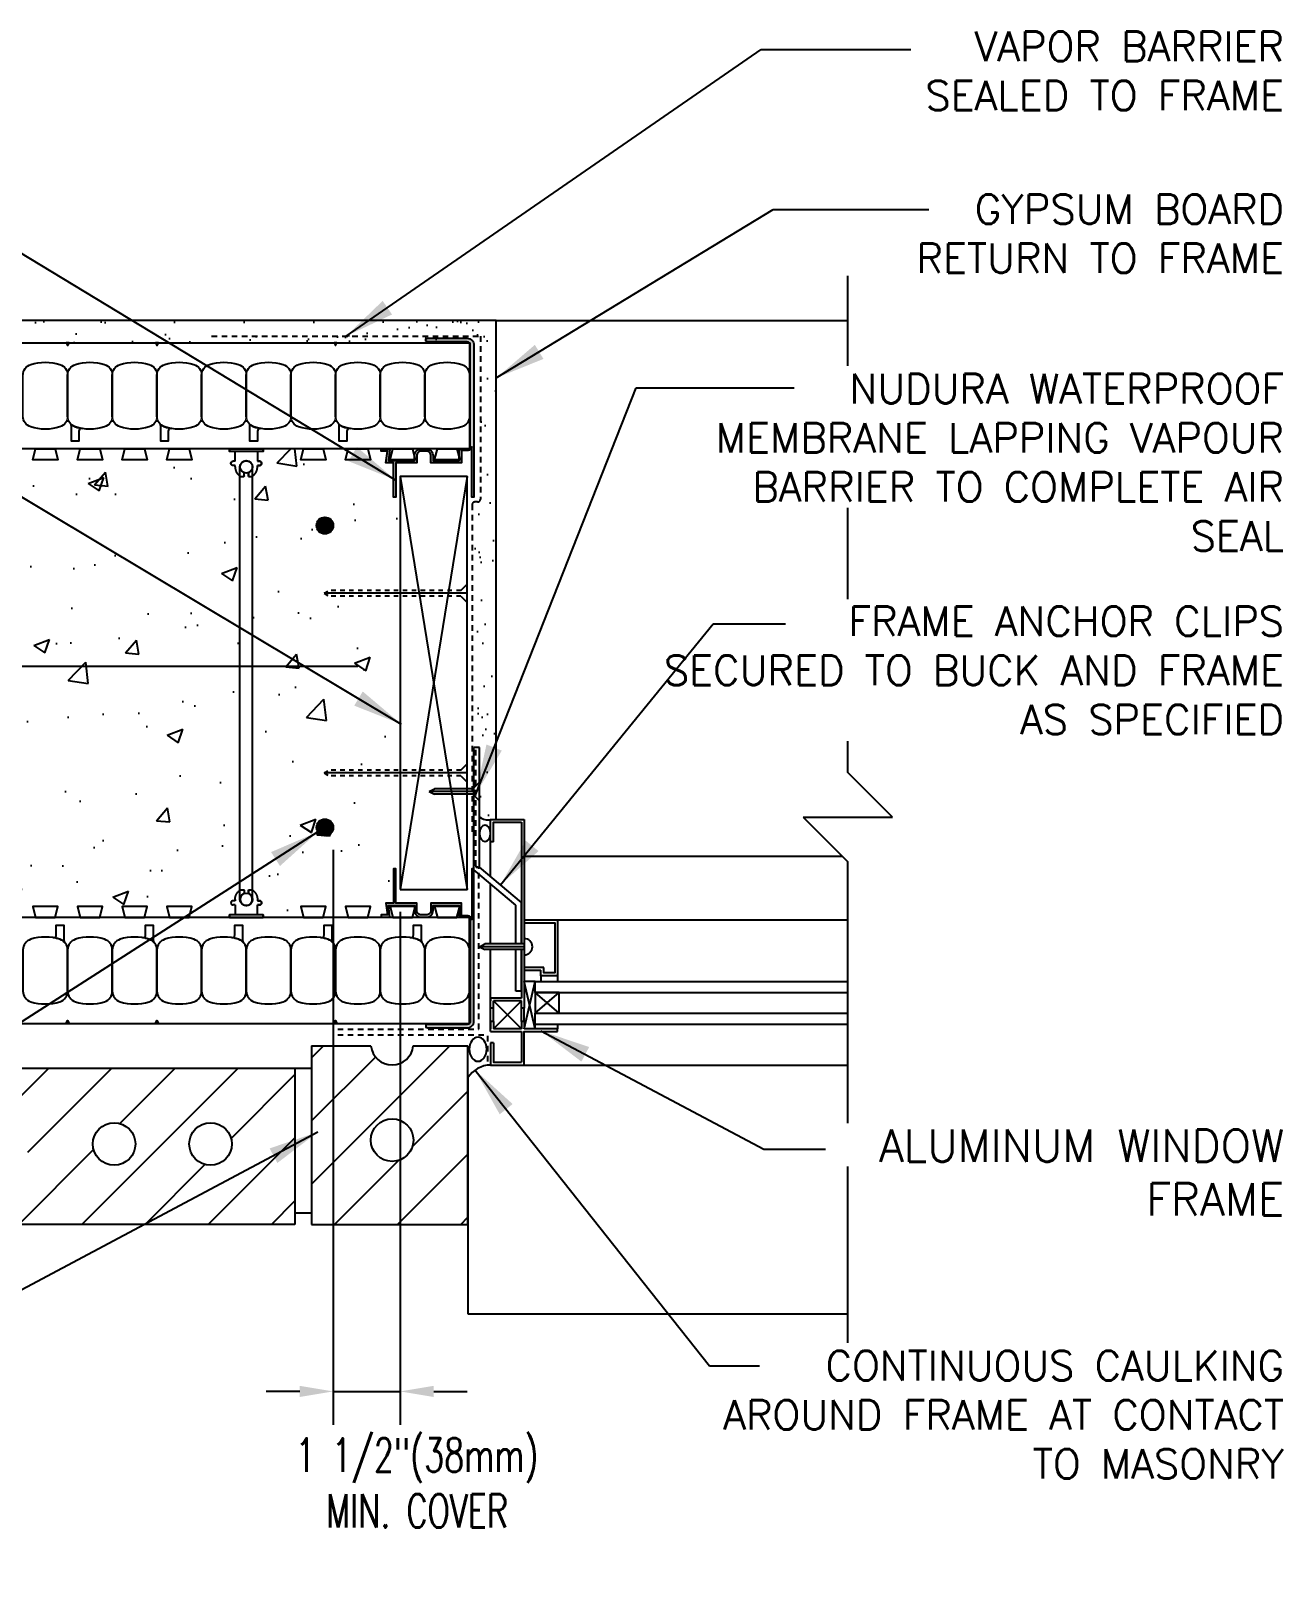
# Model space of a CAD drawing. Header units: inches. Extents: x 2953.6 to 3010.8, y 417.1 to 494.5.
# Drawn here: x 2982.8 to 3010.83, y 457.94 to 492.83 of the extents above; entities that cross this region are included whole.
import ezdxf

# ---------------------------------------------------------------- set-up
doc = ezdxf.new("R2010")
doc.units = ezdxf.units.IN
doc.header["$LTSCALE"] = 0.5
doc.header["$MEASUREMENT"] = 0
doc.linetypes.add('DASHED2', pattern=[0.375, 0.25, -0.125])
doc.linetypes.add('HIDDEN2', pattern=[0.1875, 0.125, -0.0625])
doc.layers.get('0').update_dxf_attribs({"linetype": 'CONTINUOUS'})
doc.layers.get('Defpoints').update_dxf_attribs({"linetype": 'CONTINUOUS'})
for name, color, linetype in [('HATCH', 12, 'CONTINUOUS'), ('LINE18', 9, 'CONTINUOUS'), ('line25', 2, 'CONTINUOUS'), ('LINE50', 5, 'CONTINUOUS'), ('LINE65', 3, 'CONTINUOUS'), ('LINE9', 9, 'CONTINUOUS'), ('TEXT', 4, 'CONTINUOUS')]:
    doc.layers.add(name, color=color, linetype=linetype)
doc.styles.add('DIM', font='romans.shx', dxfattribs={"width": 0.7})
doc.styles.get("Standard").update_dxf_attribs({"font": 'romans.shx'})
doc.dimstyles.new('ext_12', dxfattribs={"dimscale": 12, "dimtxt": 0.09375, "dimasz": 0.09375, "dimexe": 0.09375, "dimexo": 0.0625, "dimgap": 0.0625, "dimtad": 1, "dimdec": 1, "dimzin": 3, "dimdsep": 46, "dimlunit": 4, "dimtxsty": 'DIM', "dimcen": 0.09, "dimdle": 0.09375, "dimclrt": 4, "dimadec": 0, "dimazin": 0, "dimtfac": 1, "dimtdec": 1, "dimtmove": 2, "dimatfit": 3, "dimfxl": 0, "dimfrac": 2, "dimtolj": 1, "dimtzin": 0, "dimarcsym": 0})
doc.dimstyles.new('ext_8', dxfattribs={"dimscale": 8, "dimtxt": 0.09375, "dimasz": 0.09375, "dimexe": 0.09375, "dimexo": 0.0625, "dimgap": 0.0625, "dimtad": 1, "dimdec": 6, "dimzin": 3, "dimdsep": 46, "dimlunit": 4, "dimtxsty": 'DIM', "dimcen": 0.09, "dimdle": 0.09375, "dimclrt": 4, "dimadec": 0, "dimazin": 0, "dimtfac": 1, "dimtdec": 6, "dimtmove": 2, "dimatfit": 3, "dimfxl": 0, "dimfrac": 2, "dimtolj": 1, "dimtzin": 0, "dimarcsym": 0})

# ---------------------------------------------------------------- blocks, each defined once
blk = doc.blocks.new('Connector')
blk.add_point((0.271, 0))
at = {"layer": 'LINE9'}
for p, q in [((0, 0.375), (0, -0.375)), ((0.062, -0.375), (0.062, 0.375)), ((0.281, 0.25), (0.062, 0.25))]:
    blk.add_line(p, q, dxfattribs=at)
for points, weights in [([(0.007, 0.375), (0.004, 0.375), (0, 0.375)], [1, 0.972587069138, 0.950305488115]), ([(0.327, 0.343), (0.308, 0.343), (0.281, 0.317), (0.281, 0.297)], [1, 0.85355339, 0.85355339, 1]), ([(0.328, 0.343), (0.327, 0.343), (0.327, 0.343)], [1, 0.70710678, 1]), ([(0.375, 0.297), (0.375, 0.317), (0.348, 0.343), (0.329, 0.343)], [1, 0.85355339, 0.85355339, 1]), ([(0.406, 0.25), (0.546, 0.25), (0.619, 0.131)], [0.958404415409, 0.794674173519, 0.864651571113]), ([(0.619, 0.052), (0.612, 0.049), (0.604, 0.049)], [0.83615024178, 0.892081430621, 1]), ([(0.281, -0.297), (0.281, -0.317), (0.308, -0.343), (0.327, -0.343)], [1, 0.85355339, 0.85355339, 1]), ([(0.327, -0.343), (0.281, -0.343), (0.281, -0.297)], [1, 0.70710678, 1]), ([(0.329, -0.343), (0.348, -0.343), (0.375, -0.317), (0.375, -0.297)], [1, 0.85355339, 0.85355339, 1]), ([(0.375, -0.297), (0.375, -0.343), (0.329, -0.343)], [1, 0.70710678, 1]), ([(0.619, -0.131), (0.546, -0.25), (0.406, -0.25)], [0.864651574428, 0.794674169686, 0.958404415195]), ([(0.604, -0.049), (0.612, -0.049), (0.619, -0.052)], [1, 0.89208144177, 0.836150253337]), ([(0, -0.375), (0.004, -0.375), (0.007, -0.375)], [0.950305488115, 0.972587069138, 1])]:
    blk.add_rational_spline(points, weights, degree=2, dxfattribs=at)
for points, degree in [([(0, 0.375), (0.002, 0.375), (0.005, 0.375), (0.007, 0.375)], 3), ([(0.007, 0.375), (0.021, 0.375), (0.051, 0.375), (0.062, 0.375), (0.062, 0.375)], 3), ([(0.281, 0.25), (0.281, 0.297)], 1), ([(0.327, 0.343), (0.327, 0.343), (0.328, 0.343), (0.328, 0.343)], 3), ([(0.328, 0.343), (0.329, 0.343), (0.329, 0.343), (0.329, 0.343)], 3), ([(0.375, 0.25), (0.375, 0.297)], 1), ([(0.406, 0.25), (0.375, 0.25)], 1), ([(0.406, 0.25), (0.406, 0.25)], 1), ([(0.406, 0.25), (0.406, 0.25)], 1), ([(0.406, 0.25), (0.406, 0.25)], 1), ([(0.406, 0.25), (0.406, 0.25)], 1), ([(0.406, 0.25), (0.406, 0.25)], 1), ([(0.406, 0.25), (0.406, 0.25)], 1), ([(0.406, 0.25), (0.406, 0.25)], 1), ([(0.406, 0.25), (0.406, 0.25)], 1), ([(0.406, 0.25), (0.406, 0.25)], 1), ([(0.406, 0.25), (0.406, 0.25)], 1), ([(0.406, 0.25), (0.406, 0.25)], 1), ([(0.406, 0.25), (0.406, 0.25)], 1), ([(0.406, 0.25), (0.406, 0.25)], 1), ([(0.406, 0.25), (0.406, 0.25)], 1), ([(0.406, 0.25), (0.406, 0.25)], 1), ([(0.406, 0.25), (0.406, 0.25)], 1), ([(0.406, 0.25), (0.406, 0.25)], 1), ([(0.406, 0.25), (0.406, 0.25)], 1), ([(0.406, 0.25), (0.406, 0.25)], 1), ([(0.406, 0.25), (0.406, 0.25)], 1), ([(0.406, 0.25), (0.406, 0.25)], 1), ([(0.406, 0.25), (0.406, 0.25)], 1), ([(0.406, 0.25), (0.406, 0.25)], 1), ([(0.406, 0.25), (0.406, 0.25)], 1), ([(0.604, 0.049), (0.532, 0.049)], 1), ([(0.532, 0.049), (0.532, 0.049)], 1), ([(0.532, 0.049), (0.532, 0.049)], 1), ([(0.532, 0.049), (0.532, 0.049)], 1), ([(0.532, 0.049), (0.532, 0.049)], 1), ([(0.532, 0.049), (0.532, 0.049)], 1), ([(0.532, 0.049), (0.532, 0.049)], 1), ([(0.532, 0.049), (0.532, 0.049)], 1), ([(0.532, 0.049), (0.532, 0.049)], 1), ([(0.532, 0.049), (0.532, 0.049)], 1), ([(0.532, 0.049), (0.532, 0.049)], 1), ([(0.604, 0.049), (0.609, 0.049), (0.614, 0.05), (0.619, 0.052)], 3), ([(0.604, 0.049), (0.604, 0.049)], 1), ([(0.604, 0.049), (0.604, 0.049)], 1), ([(0.604, 0.049), (0.604, 0.049)], 1), ([(0.604, 0.049), (0.604, 0.049)], 1), ([(0.619, 0.131), (0.619, 0.052)], 1), ([(0.619, 0.131), (0.619, 0.131)], 1), ([(0.619, 0.131), (0.619, 0.131)], 1), ([(0.619, 0.131), (0.619, 0.131)], 1), ([(0.619, 0.131), (0.619, 0.131)], 1), ([(0.062, -0.25), (0.281, -0.25)], 1), ([(0.281, -0.297), (0.281, -0.25)], 1), ([(0.281, -0.25), (0.281, -0.297)], 1), ([(0.328, -0.343), (0.328, -0.343), (0.327, -0.343), (0.327, -0.343)], 3), ([(0.329, -0.343), (0.329, -0.343), (0.329, -0.343), (0.328, -0.343)], 3), ([(0.375, -0.25), (0.375, -0.297)], 1), ([(0.375, -0.297), (0.375, -0.25)], 1), ([(0.406, -0.25), (0.375, -0.25)], 1), ([(0.406, -0.25), (0.406, -0.25)], 1), ([(0.406, -0.25), (0.406, -0.25)], 1), ([(0.406, -0.25), (0.406, -0.25)], 1), ([(0.406, -0.25), (0.406, -0.25)], 1), ([(0.406, -0.25), (0.406, -0.25)], 1), ([(0.406, -0.25), (0.406, -0.25)], 1), ([(0.406, -0.25), (0.406, -0.25)], 1), ([(0.406, -0.25), (0.406, -0.25)], 1), ([(0.406, -0.25), (0.406, -0.25)], 1), ([(0.406, -0.25), (0.406, -0.25)], 1), ([(0.406, -0.25), (0.406, -0.25)], 1), ([(0.532, -0.049), (0.604, -0.049)], 1), ([(0.604, -0.049), (0.58, -0.049), (0.556, -0.049), (0.532, -0.049)], 3), ([(0.532, -0.049), (0.532, -0.049)], 1), ([(0.532, -0.049), (0.532, -0.049)], 1), ([(0.532, -0.049), (0.532, -0.049)], 1), ([(0.532, -0.049), (0.532, -0.049)], 1), ([(0.619, -0.052), (0.614, -0.05), (0.609, -0.049), (0.604, -0.049)], 3), ([(0.604, -0.049), (0.604, -0.049)], 1), ([(0.604, -0.049), (0.604, -0.049)], 1), ([(0.604, -0.049), (0.604, -0.049)], 1), ([(0.604, -0.049), (0.604, -0.049)], 1), ([(0.604, -0.049), (0.604, -0.049)], 1), ([(0.604, -0.049), (0.604, -0.049)], 1), ([(0.604, -0.049), (0.604, -0.049)], 1), ([(0.604, -0.049), (0.604, -0.049)], 1), ([(0.619, -0.052), (0.619, -0.131)], 1), ([(0.619, -0.131), (0.619, -0.131)], 1), ([(0.619, -0.131), (0.619, -0.131)], 1), ([(0.619, -0.131), (0.619, -0.131)], 1), ([(0.619, -0.131), (0.619, -0.131)], 1), ([(0.007, -0.375), (0.005, -0.375), (0.002, -0.375), (0, -0.375)], 3), ([(0.062, -0.375), (0.062, -0.375), (0.051, -0.375), (0.021, -0.375), (0.007, -0.375)], 3)]:
    blk.add_open_spline(points, degree=degree, dxfattribs=at)
for points, weights, knots in [([(0.062, 0.375), (0.062, 0.375), (0.046, 0.375), (0.03, 0.375), (0.007, 0.375)], [0.868718858569, 0.861102746415, 1, 0.861102734288, 0.868718859898], [0, 0, 0, 0.5, 0.5, 1, 1, 1]), ([(0.532, 0.049), (0.472, 0.203), (0.333, 0.113), (0.157, 0), (0.333, -0.113), (0.472, -0.203), (0.532, -0.049)], [0.899508922286, 0.599718215298, 1, 0.54226024, 1, 0.599718224335, 0.899508908749], [0, 0, 0, 0.318112, 0.318112, 0.681888, 0.681888, 1, 1, 1]), ([(0.007, -0.375), (0.03, -0.375), (0.046, -0.375), (0.062, -0.375), (0.062, -0.375)], [0.868718859319, 0.861102739573, 1, 0.861102742958, 0.868718858948], [0, 0, 0, 0.5, 0.5, 1, 1, 1])]:
    blk.add_rational_spline(points, weights, degree=2, knots=knots, dxfattribs=at)
blk = doc.blocks.new('Easy-Buck')
at = {"layer": 'LINE9'}
blk.add_hatch(color=256, dxfattribs=at).paths.add_polyline_path([(-0.958, -2.402), (-0.958, -2.452), (-0.908, -2.467), (-0.028, -2.467, 0.414214), (0.122, -2.317), (0.122, 1.093), (0.072, 1.093), (0.072, -0.038, 0.414214), (-0.008, 0.043), (-0.158, 0.043), (-0.158, 0.323), (-0.842, 0.323), (-0.842, 0.162, -0.414214), (-0.942, 0.062), (-1.058, 0.062, -0.414214), (-1.158, 0.162), (-1.158, 0.323), (-1.628, 0.323), (-1.628, 1.093), (-1.678, 1.093), (-1.678, 0.323), (-1.85, 0.323), (-1.815, 0.062), (-1.958, 0.062), (-1.958, 0.012), (-1.758, 0.012), (-1.792, 0.273), (-1.208, 0.273), (-1.208, 0.162, 0.414214), (-1.058, 0.012), (-0.942, 0.012, 0.414214), (-0.792, 0.162), (-0.792, 0.273), (-0.208, 0.273), (-0.208, 0.053, 0.184483), (-0.192, 0.012), (-0.008, 0.012, -0.414214), (0.042, -0.038), (0.042, -2.317, -0.414214), (-0.028, -2.388), (-0.908, -2.388)])
blk.add_lwpolyline([(-0.958, -2.402), (-0.958, -2.452), (-0.908, -2.467), (-0.028, -2.467, 0.414214), (0.122, -2.317), (0.122, 1.093), (0.072, 1.093), (0.072, -0.038, 0.414214), (-0.008, 0.043), (-0.148, 0.043, -0.414214), (-0.158, 0.053), (-0.158, 0.323), (-0.842, 0.323), (-0.842, 0.162, -0.414214), (-0.942, 0.062), (-1.058, 0.062, -0.414214), (-1.158, 0.162), (-1.158, 0.323), (-1.628, 0.323), (-1.628, 1.093), (-1.678, 1.093), (-1.678, 0.323), (-1.85, 0.323), (-1.815, 0.062), (-1.958, 0.062), (-1.958, 0.012), (-1.758, 0.012), (-1.792, 0.273), (-1.208, 0.273), (-1.208, 0.162, 0.414214), (-1.058, 0.012), (-0.942, 0.012, 0.414214), (-0.792, 0.162), (-0.792, 0.273), (-0.208, 0.273), (-0.208, 0.053, 0.184483), (-0.192, 0.012), (-0.008, 0.012, -0.414214), (0.042, -0.038), (0.042, -2.317, -0.414214), (-0.028, -2.388), (-0.908, -2.388)], format="xyb", close=True, dxfattribs=at)
blk = doc.blocks.new('*D3')
at = {"layer": 'Defpoints', "color": 0}
for p in [(2989.569, 474.999), (2991.069, 473.607), (2991.069, 462.367)]:
    blk.add_point(p, dxfattribs=at)
at = {"layer": 'TEXT', "color": 0, "lineweight": -2}
for p, q in [((2989.569, 474.499), (2989.569, 461.617)), ((2991.069, 473.107), (2991.069, 461.617)), ((2988.819, 462.367), (2988.069, 462.367)), ((2989.569, 462.367), (2991.069, 462.367)), ((2991.819, 462.367), (2992.569, 462.367))]:
    blk.add_line(p, q, dxfattribs=at)
at = {"layer": 'TEXT', "color": 0}
for points in [[(2988.819, 462.492), (2988.819, 462.242), (2989.569, 462.367)], [(2991.819, 462.492), (2991.819, 462.242), (2991.069, 462.367)]]:
    blk.add_solid(points, dxfattribs=at)
at = {"layer": 'TEXT', "color": 4, "insert": (2991.446, 460.316), "char_height": 0.75, "attachment_point": 5, "style": 'DIM'}
blk.add_mtext('\\A1;1 1/2"(38mm)\\PMIN. COVER', dxfattribs=at)

msp = doc.modelspace()

# ---------------------------------------------------------------- hatches: boundary and pattern name
at = {"layer": 'HATCH'}
h = msp.add_hatch(dxfattribs=at)
h.set_pattern_fill('AR-SAND', color=256, scale=0.5, style=0)
h.set_pattern_definition([(37.5, (88.9312, 26.4205), (-0.03149668, 0.96341188), [0, -0.76, 0, -0.85, 0, -0.8125]), (7.5, (88.9312, 26.4205), (0.88488835, 1.41107303), [0, -0.41, 0, -0.685, 0, -0.2625]), (327.5, (88.3162, 26.4205), (1.55707093, 0.00282953), [0, -0.25, 0, -0.9, 0, -1.175]), (317.5, (88.3162, 26.4205), (1.5030633, 0.4388378), [0, -0.125, 0, -0.59, 0, -0.675])])
h.paths.add_polyline_path([(2976.7244918, 486.3568832), (2976.7244918, 485.8568832), (2982.4096384, 485.8568832), (2982.4096384, 486.3568832)])
h.paths.add_polyline_path([(2982.4096384, 486.3568832), (2982.4096384, 485.8568832), (2991.6207522, 485.8568832), (2993.1256955, 485.8568832), (2993.1256955, 486.3568832)])
h.paths.add_polyline_path([(2970.9982903, 486.3568832), (2970.9982903, 485.8568832), (2976.7244918, 485.8568832), (2976.7244918, 486.3568832)])
h = msp.add_hatch(dxfattribs=at)
h.set_pattern_fill('AR-SAND', color=256, scale=0.5, style=0)
h.set_pattern_definition([(37.5, (2991.5125, 482.2684), (-0.0315, 0.96341), [0, -0.76, 0, -0.85, 0, -0.8125]), (7.5, (2991.5125, 482.2684), (0.8849, 1.41107), [0, -0.41, 0, -0.685, 0, -0.2625]), (327.5, (2990.8975, 482.2684), (1.55707, 0.00283), [0, -0.25, 0, -0.9, 0, -1.175]), (317.5, (2990.8975, 482.2684), (1.50306, 0.43884), [0, -0.125, 0, -0.59, 0, -0.675])])
h.paths.add_polyline_path([(2992.8639917, 482.2684265), (2993.2187167, 482.2684265), (2993.2187167, 486.3568832), (2991.5125092, 486.3568832), (2991.5125092, 486.0010293), (2992.8639917, 486.0010293)])
h = msp.add_hatch(dxfattribs=at)
h.set_pattern_fill('AR-CONC', color=256, scale=0.5)
h.set_pattern_definition([(50, (0, 0), (3.586301, -0.3137607), [0.375, -4.125]), (355, (0, 0), (-0.6937567, 3.7609607), [0.3, -3.3]), (100.45144, (0.299, -0.026), (2.8925442, 3.4472), [0.318701, -3.5057106]), (46.1842, (0, 1), (5.3362067, -0.8275964), [0.5625, -6.1875]), (96.63564, (0.4447, 0.931), (4.67331, 4.870593), [0.478052, -5.258569]), (351.18416, (0, 1), (4.67331, 4.870593), [0.45, -4.95]), (21, (0.5, 0.75), (2.9845353, -2.0130945), [0.375, -4.125]), (326, (0.5, 0.75), (1.2165767, 3.6257502), [0.3, -3.3]), (71.45144, (0.7487, 0.5822), (4.201112, 1.6126558), [0.318701, -3.5057106]), (37.5, (0, 0), (0.0607993, 1.66446927), [0, -3.26, 0, -3.35, 0, -3.3125]), (7.5, (0, 0), (1.3153477, 1.9720586), [0, -1.91, 0, -3.185, 0, -1.2625]), (327.5, (-1.115, 0), (2.6691122, -0.11277436), [0, -1.25, 0, -3.9, 0, -5.175]), (317.5, (-1.615, 0), (2.9159308, 0.500525), [0, -1.625, 0, -2.59, 0, -3.675])])
h.paths.add_polyline_path([(2971.9957515, 483.4819158), (2979.245753, 483.4819158), (2979.4800825, 482.8692977), (2979.4800825, 473.5945389), (2979.245753, 472.9818832), (2971.9957515, 472.9818832), (2971.7613325, 473.5945998), (2971.7613325, 476.2318832), (2971.9982903, 476.2318832), (2971.7613325, 476.468841), (2971.7613325, 482.8692369)])
h.paths.add_polyline_path([(2979.9957515, 483.4819158), (2987.245753, 483.4819158), (2987.4800825, 482.8692977), (2987.4800825, 473.5945389), (2987.245753, 472.9818832), (2979.9957515, 472.9818832), (2979.7613325, 473.5945998), (2979.7613325, 476.2318832), (2979.7613325, 476.468841), (2979.7613325, 482.8692369)])
h.paths.add_polyline_path([(2991.0687167, 472.9818832), (2987.9957514, 472.9818832), (2987.7613325, 473.5945998), (2987.7613325, 482.8692369), (2987.9957514, 483.4819158), (2991.0687167, 483.4819158)])
h = msp.add_hatch(dxfattribs=at)
h.set_pattern_fill('AR-SAND', color=256, scale=0.5, style=0)
h.set_pattern_definition([(37.5, (82.2686, 21.3743), (-0.03149668, 0.96341188), [0, -0.76, 0, -0.85, 0, -0.8125]), (7.5, (82.2686, 21.3743), (0.88488835, 1.41107303), [0, -0.41, 0, -0.685, 0, -0.2625]), (327.5, (81.6536, 21.3743), (1.55707093, 0.00282953), [0, -0.25, 0, -0.9, 0, -1.175]), (317.5, (81.6536, 21.3743), (1.5030633, 0.4388378), [0, -0.125, 0, -0.59, 0, -0.675])])
edge = h.paths.add_edge_path()
edge.add_arc((2993.0315256, 475.4727099), 0.3026282, 231.64054664, 281.85895968)
edge.add_line((2993.0937167, 475.1765409), (2993.2187167, 475.1765409))
edge.add_line((2993.2187167, 475.1765409), (2993.2187167, 482.3568832))
edge.add_line((2993.2187167, 482.3568832), (2992.7187167, 482.3568832))
edge.add_line((2992.7187167, 482.3568832), (2992.7187167, 475.9670244))
edge.add_line((2992.7187167, 475.9670244), (2992.8437167, 475.9670244))
edge.add_line((2992.8437167, 475.9670244), (2992.8437167, 475.2354092))
h = msp.add_hatch(dxfattribs=at)
h.set_pattern_fill('ANSI31', color=256, scale=8, style=0)
h.set_pattern_definition([(45, (82.7175, 21.3743), (-0.70710678, 0.70710678), [])])
h.paths.add_polyline_path([(2971.9597262, 469.607291), (2971.0451939, 469.607291), (2971.0451939, 466.107291), (2971.9597262, 466.107291)])
edge = h.paths.add_edge_path()
edge.add_arc((2973.9163241, 467.9089197), 0.4765505, 0, 360)
edge = h.paths.add_edge_path()
edge.add_arc((2976.2854334, 467.9089197), 0.4765505, 0, 360)
edge = h.paths.add_edge_path()
edge.add_arc((2978.4453974, 467.9089197), 0.4765505, 0, 360)
h.paths.add_polyline_path([(2972.3347262, 469.607291), (2972.3347262, 466.107291), (2980.3347262, 466.107291), (2980.3347262, 469.607291)])
edge = h.paths.add_edge_path()
edge.add_arc((2982.2913241, 467.9089197), 0.4765505, 0, 360)
edge = h.paths.add_edge_path()
edge.add_arc((2984.6604334, 467.9089197), 0.4765505, 0, 360)
edge = h.paths.add_edge_path()
edge.add_arc((2986.8203974, 467.9089197), 0.4765505, 0, 360)
h.paths.add_polyline_path([(2988.7097262, 469.607291), (2980.7097262, 469.607291), (2980.7097262, 466.107291), (2988.7097262, 466.107291)])
edge = h.paths.add_edge_path()
edge.add_arc((2990.886355, 467.9966197), 0.4765505, 0, 360)
edge = h.paths.add_edge_path()
edge.add_arc((2990.886355, 470.1565837), 0.4765505, 185.98639163, 354.01360837)
edge.add_line((2991.3603067, 470.1068832), (2992.5847262, 470.1068832))
edge.add_line((2992.5847262, 470.1068832), (2992.5847262, 466.107291))
edge.add_line((2992.5847262, 466.107291), (2989.0847262, 466.107291))
edge.add_line((2989.0847262, 466.107291), (2989.0847262, 470.1068832))
edge.add_line((2989.0847262, 470.1068832), (2990.4124032, 470.1068832))
at = {"layer": 'LINE65'}
for points in [[(2989.5687167, 481.7606195, 1), (2989.1937167, 481.7606195, 1)], [(2989.5687167, 474.9993107, 1), (2989.1937167, 474.9993107, 1)]]:
    msp.add_hatch(color=256, dxfattribs=at).paths.add_polyline_path(points)

# ---------------------------------------------------------------- linework, layer by layer
msp.add_line((3002.0942333, 475.2318832), (3001.0942333, 476.2318832))
at = {"layer": 'HATCH'}
for p, q in [((2992.5687167, 480.2439568), (2989.3621631, 480.2439568)), ((2992.5687167, 476.2198799), (2989.3621631, 476.2198799)), ((2992.7187167, 475.8044394), (2991.7187167, 475.8044394)), ((2993.8437311, 472.3266062), (2992.8437311, 472.3266062))]:
    msp.add_line(p, q, dxfattribs=at)
at = {"layer": 'HATCH', "color": 6, "linetype": 'DASHED2'}
for p, q in [((2992.7580066, 474.1379956), (2992.7580066, 476.7426808)), ((2992.8012295, 474.1067456), (2992.7892566, 474.1067456)), ((2992.8324795, 470.4818832), (2992.8324795, 474.0754956)), ((2989.6676558, 470.4818832), (2992.8324795, 470.4818832)), ((2989.6676558, 470.3568832), (2993.0312167, 470.3568832)), ((2993.0312167, 469.7579328), (2993.0312167, 470.3568832))]:
    msp.add_line(p, q, dxfattribs=at)
msp.add_lwpolyline([(2986.8454542, 486.0014371), (2992.8639917, 486.0014371), (2992.8639917, 482.3518236, -0.4142135624), (2992.8014917, 482.2893236), (2992.7406203, 482.2893236, 0.4142135624), (2992.6781203, 482.2268236), (2992.6781203, 474.8583813)], format="xyb", dxfattribs=at)
for centre, start, end in [((2992.7892566, 474.1379956), 180, 270), ((2992.8012295, 474.0754956), 0, 90)]:
    msp.add_arc(centre, 0.03125, start, end, dxfattribs=at)
at = {"layer": 'HATCH', "extrusion": (0, 0, -1)}
msp.add_ellipse((2992.8108026, 470.0317153), major_axis=(0, -0.2700001), ratio=0.7290404598, start_param=-1.5707963268, end_param=4.7123889804, dxfattribs=at)
at = {"layer": 'LINE18'}
for p, q in [((2993.2187167, 486.3568832), (2970.9982903, 486.3568832)), ((2993.2187167, 475.1765409), (2993.2187167, 486.3568832)), ((2987.4800825, 473.3879183), (2987.4800825, 483.0759183)), ((2987.7613325, 473.3879183), (2987.7613325, 483.0759183)), ((2992.4249986, 480.3064568), (2992.5687167, 480.4501749)), ((2992.4249986, 480.1814568), (2992.5687167, 480.0377387)), ((2992.7187167, 474.0515191), (2992.7187167, 476.7866603)), ((2992.8437167, 476.7866603), (2992.7187167, 476.7866603)), ((2992.8437167, 474.1095684), (2992.8437167, 476.7866603)), ((2992.4249986, 476.2823799), (2992.5687167, 476.426098)), ((2992.4249986, 476.1573799), (2992.5687167, 476.0136617)), ((2992.7187167, 475.8856576), (2992.8437167, 476.0106576)), ((2991.7187167, 475.8044394), (2991.8382254, 475.8669394)), ((2991.7187167, 475.8044394), (2991.8382254, 475.7419394)), ((2992.7187167, 475.8669394), (2991.8382254, 475.8669394)), ((2992.7187167, 475.7419394), (2991.8382254, 475.7419394)), ((2992.7187167, 475.7232213), (2992.8437167, 475.5982213)), ((2993.1562307, 474.6765056), (2993.0937167, 474.6765056)), ((2993.6562525, 473.2597946), (2992.7187167, 474.0515191)), ((2992.7187167, 473.2318832), (2992.7187167, 473.9193832)), ((2993.7812525, 473.3178439), (2992.8437167, 474.1095684)), ((2993.6562525, 472.3891062), (2993.6562525, 473.2597946)), ((2993.7812525, 472.3891062), (2993.7812525, 473.3178439)), ((2992.8437311, 472.3266062), (2992.9632397, 472.3891062)), ((2992.8437311, 472.3266062), (2992.9632397, 472.2641062)), ((2993.8437311, 472.3891062), (2992.9632397, 472.3891062)), ((2993.8437311, 472.2641062), (2992.9632397, 472.2641062)), ((2993.6562525, 471.3353685), (2993.6562525, 472.2641062)), ((2993.7812525, 471.3353685), (2993.7812525, 472.2641062)), ((2993.7812525, 471.3353685), (2993.6562525, 471.3353685)), ((2993.1562307, 470.1765544), (2993.0937167, 470.1765544))]:
    msp.add_line(p, q, dxfattribs=at)
at = {"layer": 'LINE18', "linetype": 'HIDDEN2'}
for p, q in [((2989.3621631, 480.2439568), (2989.4816718, 480.3064568)), ((2989.3621631, 480.2439568), (2989.4816718, 480.1814568)), ((2992.4249986, 480.3064568), (2989.4816718, 480.3064568)), ((2992.4249986, 480.1814568), (2989.4816718, 480.1814568)), ((2989.3621631, 476.2198799), (2989.4816718, 476.2823799)), ((2992.4249986, 476.2823799), (2989.4816718, 476.2823799)), ((2989.3621631, 476.2198799), (2989.4816718, 476.1573799)), ((2992.4249986, 476.1573799), (2989.4816718, 476.1573799))]:
    msp.add_line(p, q, dxfattribs=at)
at = {"layer": 'LINE18', "flags": 128}
for points in [[(2993.0937167, 474.6765056), (2993.0937167, 475.1765409), (2993.8437311, 475.1765409)], [(2993.1562307, 474.6765056), (2993.1562307, 475.1140654), (2993.7811784, 475.1140654)], [(2993.7811784, 475.1140654), (2993.7812318, 472.3891062)], [(2993.8437311, 475.1765409), (2993.8437311, 470.9536607)], [(2993.0937167, 473.8984499), (2993.0937167, 474.7144537)], [(2993.0937167, 472.3891062), (2993.0937167, 473.7348414)], [(2993.8437311, 472.9264978), (2994.5937069, 472.9264978), (2994.5937069, 471.6765253), (2994.2186997, 471.6765253), (2994.2186997, 471.8014762)], [(2993.8437311, 472.8640223), (2994.5313085, 472.8640223), (2994.5311928, 471.7390008), (2994.2811366, 471.7390008), (2994.2812523, 471.8639517)], [(2993.0937167, 470.4265527), (2993.0937167, 472.2641062)], [(2993.7812343, 472.2641062), (2993.7812556, 471.1762586)], [(2994.2812523, 471.8639517), (2993.8437311, 471.8639517)], [(2993.8437311, 471.8014762), (2994.2186997, 471.8014762)], [(2994.0937487, 471.5515743), (2993.8437311, 471.5515743)], [(2994.0937487, 471.5515743), (3001.0942333, 471.5515743)], [(2994.0937487, 471.3016723), (2994.0937487, 471.5515743)], [(2994.2186997, 471.6765253), (2994.2186997, 471.5515743)], [(2994.5937069, 471.6765253), (2994.5937069, 471.5515743)], [(2993.7812556, 471.1762586), (2993.0937167, 471.1762586)], [(2993.0937167, 471.1762586), (2993.0937167, 471.1137831)], [(2993.0937167, 470.9536607), (2993.0937167, 471.1137831)], [(2993.781217, 471.1137831), (2993.1562307, 471.1137831)], [(2993.1562307, 470.9536607), (2993.1562307, 471.1137831)], [(2993.781217, 470.9536607), (2993.781217, 471.1137831)], [(2994.0937487, 470.838891), (2994.631385, 470.838891), (2994.631385, 471.3016723), (2994.0937487, 471.3016723), (2994.0937487, 470.838891)], [(2993.1562307, 470.9536607), (2993.0937167, 470.9536607)], [(2993.1562307, 470.6491506), (2993.1562307, 470.9536607)], [(2993.781217, 470.6491506), (2993.781217, 470.9536607)], [(2993.8437311, 470.9536607), (2993.781217, 470.9536607)], [(2993.8437311, 470.6491506), (2993.8437311, 470.9536607)], [(2994.0937487, 470.588989), (2994.0937487, 470.838891)], [(2993.0937167, 470.6491506), (2993.0937167, 470.4890282)], [(2993.1562307, 470.6491506), (2993.0937167, 470.6491506)], [(2993.0937167, 470.4265527), (2993.0937167, 470.4890282)], [(2993.0937167, 470.1765544), (2993.0937167, 469.6765191), (2993.8437311, 469.6765191), (2993.8437311, 470.4265527), (2994.5937069, 470.4265527)], [(2993.0937167, 470.4265527), (2993.781217, 470.4265527)], [(2993.1562307, 470.6491506), (2993.1562307, 470.4890282)], [(2993.781217, 470.4890282), (2993.1562307, 470.4890282)], [(2993.781217, 470.4265527), (2993.7811399, 469.7389946)], [(2993.781217, 470.6491506), (2993.781217, 470.4890282)], [(2993.8437311, 470.6491506), (2993.781217, 470.6491506)], [(2993.8437311, 470.6491506), (2993.8437311, 470.4890282)], [(2994.5937069, 470.4890282), (2993.8437311, 470.4890282)], [(2994.0937487, 470.588989), (3001.0942333, 470.588989)], [(2994.5937069, 470.4890282), (2994.0937487, 470.4890282), (2994.0937487, 470.588989), (2994.5937069, 470.588989), (2994.5937069, 470.4890282)], [(2994.5937069, 470.4265527), (2994.5937069, 470.4890282)], [(2993.1562307, 470.1765544), (2993.1562307, 469.7389946), (2993.7811399, 469.7389946)]]:
    msp.add_lwpolyline(points, dxfattribs=at)
at = {"layer": 'LINE18'}
for centre in [(2987.6207075, 483.0759183), (2987.6207075, 473.3879183)]:
    msp.add_circle(centre, 0.140625, dxfattribs=at)
msp.add_arc((2993.8437311, 472.3266062), 0.1832614, 270, 90, dxfattribs=at)
at = {"layer": 'line25', "color": 12}
for p, q in [((2993.2187167, 486.3568832), (3001.0942333, 486.3568832)), ((2991.0687167, 482.8569183), (2992.5687167, 473.6069183)), ((2992.5687167, 482.8569183), (2991.0687167, 473.6069183)), ((2992.5847262, 469.3891159), (2992.5847262, 464.1068832)), ((2992.5847262, 464.1068832), (3001.0942333, 464.1068832))]:
    msp.add_line(p, q, dxfattribs=at)
at = {"layer": 'line25'}
for p, q in [((2992.6207522, 483.4818832), (2970.9982903, 483.4818832)), ((2991.6207522, 472.9818832), (2970.9982903, 472.9818832)), ((2992.6207522, 472.9818832), (2991.6207522, 472.9818832)), ((2989.0847262, 470.1068832), (2989.0847262, 466.107291)), ((2989.0847262, 470.1068832), (2990.4124032, 470.1068832)), ((2991.3603067, 470.1068832), (2992.5847262, 470.1068832)), ((2992.5847262, 466.107291), (2992.5847262, 470.1068832)), ((2971.0451939, 469.607291), (2989.0847262, 469.607291)), ((2988.7097262, 469.607291), (2988.7097262, 466.107291)), ((2989.0847262, 466.357291), (2988.7097262, 466.357291)), ((2988.7097262, 466.107291), (2980.7097262, 466.107291)), ((2989.0847262, 466.107291), (2992.5847262, 466.107291))]:
    msp.add_line(p, q, dxfattribs=at)
for points in [[(2983.3395862, 483.4818832), (2983.4019182, 483.2318832), (2982.8395862, 483.2318832), (2982.9019182, 483.4818832)], [(2984.3395862, 483.4818832), (2984.4019182, 483.2318832), (2983.8395862, 483.2318832), (2983.9019182, 483.4818832)], [(2985.3395862, 483.4818832), (2985.4019182, 483.2318832), (2984.8395862, 483.2318832), (2984.9019182, 483.4818832)], [(2986.3395862, 483.4818832), (2986.4019182, 483.2318832), (2985.8395862, 483.2318832), (2985.9019182, 483.4818832)], [(2989.3395862, 483.4818832), (2989.4019182, 483.2318832), (2988.8395862, 483.2318832), (2988.9019182, 483.4818832)], [(2990.3395862, 483.4818832), (2990.4019182, 483.2318832), (2989.8395862, 483.2318832), (2989.9019182, 483.4818832)], [(2991.3395862, 483.4818832), (2991.4019182, 483.2318832), (2990.8395862, 483.2318832), (2990.9019182, 483.4818832)], [(2992.3395862, 483.4818832), (2992.4019182, 483.2318832), (2991.8395862, 483.2318832), (2991.9019182, 483.4818832)], [(2983.3395862, 472.9818832), (2983.4019182, 473.2318832), (2982.8395862, 473.2318832), (2982.9019182, 472.9818832)], [(2984.3395862, 472.9818832), (2984.4019182, 473.2318832), (2983.8395862, 473.2318832), (2983.9019182, 472.9818832)], [(2985.3395862, 472.9818832), (2985.4019182, 473.2318832), (2984.8395862, 473.2318832), (2984.9019182, 472.9818832)], [(2986.3395862, 472.9818832), (2986.4019182, 473.2318832), (2985.8395862, 473.2318832), (2985.9019182, 472.9818832)], [(2989.3395862, 472.9818832), (2989.4019182, 473.2318832), (2988.8395862, 473.2318832), (2988.9019182, 472.9818832)], [(2990.3395862, 472.9818832), (2990.4019182, 473.2318832), (2989.8395862, 473.2318832), (2989.9019182, 472.9818832)], [(2991.3395862, 472.9818832), (2991.4019182, 473.2318832), (2990.8395862, 473.2318832), (2990.9019182, 472.9818832)], [(2992.3395862, 472.9818832), (2992.4019182, 473.2318832), (2991.8395862, 473.2318832), (2991.9019182, 472.9818832)]]:
    msp.add_lwpolyline(points, close=True, dxfattribs=at)
at = {"layer": 'line25', "flags": 128}
msp.add_lwpolyline([(2991.0687167, 473.6069183), (2992.5687167, 473.6069183), (2992.5687167, 482.8569183), (2991.0687167, 482.8569183)], close=True, dxfattribs=at)
at = {"layer": 'line25', "color": 12, "flags": 128}
for points in [[(2993.8437311, 474.356905), (3000.9692115, 474.356905)], [(2994.5937069, 472.9264978), (3001.0942333, 472.9264978)], [(2994.0937487, 470.4890282), (2993.8437311, 471.5515743)], [(2993.8437311, 470.4890282), (2994.0937487, 471.5515743)], [(2993.1562307, 470.4890282), (2993.781217, 471.1137831)], [(2993.781217, 470.4890282), (2993.1562307, 471.1137831)], [(2994.0937487, 471.3016723), (3001.0942333, 471.3016723)], [(2994.631385, 470.838891), (2994.0937487, 471.3016723)], [(2994.0937487, 470.838891), (2994.631385, 471.3016723)], [(2994.0937487, 470.838891), (3001.0942333, 470.838891)], [(2993.8437311, 469.6765191), (3001.0942333, 469.6765191)]]:
    msp.add_lwpolyline(points, dxfattribs=at)
at = {"layer": 'line25'}
for centre in [(2984.6604334, 467.9089197), (2986.8203974, 467.9089197), (2990.886355, 467.9966197)]:
    msp.add_circle(centre, 0.4765505, dxfattribs=at)
at = {"layer": 'line25', "color": 12}
for centre, radius, start, end in [((2993.0315256, 475.4727099), 0.3026282, 231.64054665, 281.85895968), ((2993.0988824, 469.0729526), 0.6035859, 90.49036347, 148.41193784)]:
    msp.add_arc(centre, radius, start, end, dxfattribs=at)
at = {"layer": 'line25'}
msp.add_arc((2990.886355, 470.1565837), 0.4765505, 185.98639163, 354.01360837, dxfattribs=at)
at = {"layer": 'line25', "color": 12, "extrusion": (0, 0, -1)}
msp.add_ellipse((2992.9687167, 474.8675765), major_axis=(0, -0.1817855), ratio=0.6876234221, start_param=-1.5707963268, end_param=4.7123889804, dxfattribs=at)
at = {"layer": 'LINE50'}
for p, q in [((2970.9957522, 485.8568832), (2992.6207522, 485.8568832)), ((2992.6207522, 485.8568832), (2992.6207522, 483.4818832)), ((2992.6207522, 470.6068832), (2992.6207522, 472.9818832)), ((2970.9957522, 470.6068832), (2992.6207522, 470.6068832))]:
    msp.add_line(p, q, dxfattribs=at)
at = {"layer": 'LINE65', "flags": 128}
msp.add_lwpolyline([(2970.9982903, 478.6092216), (2990.1207522, 478.6092216)], dxfattribs=at)
at = {"layer": 'LINE65'}
for centre in [(2989.3812167, 481.7606195), (2989.3812167, 474.9993107)]:
    msp.add_circle(centre, 0.1875, dxfattribs=at)
at = {"layer": 'LINE9'}
for p, q in [((3001.0942333, 485.3355426), (3001.0942333, 487.3568832)), ((3001.0942333, 480.1100752), (3001.0942333, 482.1601333)), ((3001.0942333, 476.2318832), (3001.0942333, 476.9321523)), ((3000.0942333, 475.2318832), (3002.0942333, 475.2318832)), ((3000.0942333, 475.2318832), (3001.0942333, 474.2318832)), ((3001.0942333, 468.3774871), (3001.0942333, 474.2318832)), ((3001.0942333, 463.4568832), (3001.0942333, 467.4067211))]:
    msp.add_line(p, q, dxfattribs=at)
for points in [[(2983.5895022, 485.8568832), (2983.6207522, 485.7923984), (2983.6520022, 485.8568832)], [(2985.5895022, 485.8568832), (2985.6207522, 485.7923984), (2985.6520022, 485.8568832)], [(2989.5895022, 485.8568832), (2989.6207522, 485.7923984), (2989.6520022, 485.8568832)], [(2983.5895022, 470.6068832), (2983.6207522, 470.671368), (2983.6520022, 470.6068832)], [(2985.5895022, 470.6068832), (2985.6207522, 470.671368), (2985.6520022, 470.6068832)], [(2989.5895022, 470.6068832), (2989.6207522, 470.671368), (2989.6520022, 470.6068832)]]:
    msp.add_lwpolyline(points, close=True, dxfattribs=at)
for points in [[(2983.4476753, 483.9709294, -0.1576707808), (2982.7938292, 483.9709294, -0.3253046293), (2982.6207522, 484.2088009), (2982.6207522, 485.1299655, -0.3253046293), (2982.7938292, 485.367837, -0.1576707808), (2983.4476753, 485.367837, -0.3253046293), (2983.6207522, 485.1299655), (2983.6207522, 484.2088009, -0.3253046293)], [(2984.4476753, 483.9709294, -0.1576707808), (2983.7938292, 483.9709294, -0.3253046293), (2983.6207522, 484.2088009), (2983.6207522, 485.1299655, -0.3253046293), (2983.7938292, 485.367837, -0.1576707808), (2984.4476753, 485.367837, -0.3253046293), (2984.6207522, 485.1299655), (2984.6207522, 484.2088009, -0.3253046293)], [(2985.4476753, 483.9709294, -0.1576707808), (2984.7938292, 483.9709294, -0.3253046293), (2984.6207522, 484.2088009), (2984.6207522, 485.1299655, -0.3253046293), (2984.7938292, 485.367837, -0.1576707808), (2985.4476753, 485.367837, -0.3253046293), (2985.6207522, 485.1299655), (2985.6207522, 484.2088009, -0.3253046293)], [(2986.4476753, 483.9709294, -0.1576707808), (2985.7938292, 483.9709294, -0.3253046293), (2985.6207522, 484.2088009), (2985.6207522, 485.1299655, -0.3253046293), (2985.7938292, 485.367837, -0.1576707808), (2986.4476753, 485.367837, -0.3253046293), (2986.6207522, 485.1299655), (2986.6207522, 484.2088009, -0.3253046293)], [(2987.4476753, 483.9709294, -0.1576707808), (2986.7938292, 483.9709294, -0.3253046293), (2986.6207522, 484.2088009), (2986.6207522, 485.1299655, -0.3253046293), (2986.7938292, 485.367837, -0.1576707808), (2987.4476753, 485.367837, -0.3253046293), (2987.6207522, 485.1299655), (2987.6207522, 484.2088009, -0.3253046293)], [(2988.4476753, 483.9709294, -0.1576707808), (2987.7938292, 483.9709294, -0.3253046293), (2987.6207522, 484.2088009), (2987.6207522, 485.1299655, -0.3253046293), (2987.7938292, 485.367837, -0.1576707808), (2988.4476753, 485.367837, -0.3253046293), (2988.6207522, 485.1299655), (2988.6207522, 484.2088009, -0.3253046293)], [(2989.4476753, 483.9709294, -0.1576707808), (2988.7938292, 483.9709294, -0.3253046293), (2988.6207522, 484.2088009), (2988.6207522, 485.1299655, -0.3253046293), (2988.7938292, 485.367837, -0.1576707808), (2989.4476753, 485.367837, -0.3253046293), (2989.6207522, 485.1299655), (2989.6207522, 484.2088009, -0.3253046293)], [(2990.4476753, 483.9709294, -0.1576707808), (2989.7938292, 483.9709294, -0.3253046293), (2989.6207522, 484.2088009), (2989.6207522, 485.1299655, -0.3253046293), (2989.7938292, 485.367837, -0.1576707808), (2990.4476753, 485.367837, -0.3253046293), (2990.6207522, 485.1299655), (2990.6207522, 484.2088009, -0.3253046293)], [(2991.4476753, 483.9709294, -0.1576707808), (2990.7938292, 483.9709294, -0.3253046293), (2990.6207522, 484.2088009), (2990.6207522, 485.1299655, -0.3253046293), (2990.7938292, 485.367837, -0.1576707808), (2991.4476753, 485.367837, -0.3253046293), (2991.6207522, 485.1299655), (2991.6207522, 484.2088009, -0.3253046293)], [(2992.4476753, 483.9709294, -0.1576707808), (2991.7938292, 483.9709294, -0.3253046293), (2991.6207522, 484.2088009), (2991.6207522, 485.1299655, -0.3253046293), (2991.7938292, 485.367837, -0.1576707808), (2992.4476753, 485.367837, -0.3253046293), (2992.6207522, 485.1299655), (2992.6207522, 484.2088009, -0.3253046293)], [(2983.7938292, 483.9709294, 0.0372666955), (2983.9475245, 483.9335996, 0.463035607), (2983.8748347, 483.8719359), (2983.8748347, 483.6503376), (2983.704003, 483.6503376), (2983.704003, 483.9964309, 0.189002358), (2983.6873528, 484.0389049, 0.1284073578)], [(2985.7938292, 483.9709294, 0.0372666955), (2985.9475245, 483.9335996, 0.463035607), (2985.8748347, 483.8719359), (2985.8748347, 483.6503376), (2985.704003, 483.6503376), (2985.704003, 483.9964309, 0.189002358), (2985.6873528, 484.0389049, 0.1284073578)], [(2987.7938292, 483.9709294, 0.0372666955), (2987.9475245, 483.9335996, 0.463035607), (2987.8748347, 483.8719359), (2987.8748347, 483.6503376), (2987.704003, 483.6503376), (2987.704003, 483.9964309, 0.189002358), (2987.6873528, 484.0389049, 0.1284073578)], [(2989.7938292, 483.9709294, 0.0372666955), (2989.9475245, 483.9335996, 0.463035607), (2989.8748347, 483.8719359), (2989.8748347, 483.6503376), (2989.704003, 483.6503376), (2989.704003, 483.9964309, 0.189002358), (2989.6873528, 484.0389049, 0.1284073578)], [(2983.4476753, 472.492837, 0.0372666955), (2983.2939799, 472.5301668, 0.463035607), (2983.3666698, 472.5918305), (2983.3666698, 472.8134289), (2983.5375015, 472.8134289), (2983.5375015, 472.4673355, 0.189002358), (2983.5541516, 472.4248615, 0.1284073578)], [(2985.4476753, 472.492837, 0.0372666955), (2985.2939799, 472.5301668, 0.463035607), (2985.3666698, 472.5918305), (2985.3666698, 472.8134289), (2985.5375015, 472.8134289), (2985.5375015, 472.4673355, 0.189002358), (2985.5541516, 472.4248615, 0.1284073578)], [(2987.4476753, 472.492837, 0.0372666955), (2987.2939799, 472.5301668, 0.463035607), (2987.3666698, 472.5918305), (2987.3666698, 472.8134289), (2987.5375015, 472.8134289), (2987.5375015, 472.4673355, 0.189002358), (2987.5541516, 472.4248615, 0.1284073578)], [(2989.4476753, 472.492837, 0.0372666955), (2989.2939799, 472.5301668, 0.463035607), (2989.3666698, 472.5918305), (2989.3666698, 472.8134289), (2989.5375015, 472.8134289), (2989.5375015, 472.4673355, 0.189002358), (2989.5541516, 472.4248615, 0.1284073578)], [(2991.4476753, 472.492837, 0.0372666955), (2991.2939799, 472.5301668, 0.463035607), (2991.3666698, 472.5918305), (2991.3666698, 472.8134289), (2991.5375015, 472.8134289), (2991.5375015, 472.4673355, 0.189002358), (2991.5541516, 472.4248615, 0.1284073578)], [(2983.4476753, 472.492837, 0.1576707808), (2982.7938292, 472.492837, 0.3253046293), (2982.6207522, 472.2549655), (2982.6207522, 471.3338009, 0.3253046293), (2982.7938292, 471.0959294, 0.1576707808), (2983.4476753, 471.0959294, 0.3253046293), (2983.6207522, 471.3338009), (2983.6207522, 472.2549655, 0.3253046293)], [(2984.4476753, 472.492837, 0.1576707808), (2983.7938292, 472.492837, 0.3253046293), (2983.6207522, 472.2549655), (2983.6207522, 471.3338009, 0.3253046293), (2983.7938292, 471.0959294, 0.1576707808), (2984.4476753, 471.0959294, 0.3253046293), (2984.6207522, 471.3338009), (2984.6207522, 472.2549655, 0.3253046293)], [(2985.4476753, 472.492837, 0.1576707808), (2984.7938292, 472.492837, 0.3253046293), (2984.6207522, 472.2549655), (2984.6207522, 471.3338009, 0.3253046293), (2984.7938292, 471.0959294, 0.1576707808), (2985.4476753, 471.0959294, 0.3253046293), (2985.6207522, 471.3338009), (2985.6207522, 472.2549655, 0.3253046293)], [(2986.4476753, 472.492837, 0.1576707808), (2985.7938292, 472.492837, 0.3253046293), (2985.6207522, 472.2549655), (2985.6207522, 471.3338009, 0.3253046293), (2985.7938292, 471.0959294, 0.1576707808), (2986.4476753, 471.0959294, 0.3253046293), (2986.6207522, 471.3338009), (2986.6207522, 472.2549655, 0.3253046293)], [(2987.4476753, 472.492837, 0.1576707808), (2986.7938292, 472.492837, 0.3253046293), (2986.6207522, 472.2549655), (2986.6207522, 471.3338009, 0.3253046293), (2986.7938292, 471.0959294, 0.1576707808), (2987.4476753, 471.0959294, 0.3253046293), (2987.6207522, 471.3338009), (2987.6207522, 472.2549655, 0.3253046293)], [(2988.4476753, 472.492837, 0.1576707808), (2987.7938292, 472.492837, 0.3253046293), (2987.6207522, 472.2549655), (2987.6207522, 471.3338009, 0.3253046293), (2987.7938292, 471.0959294, 0.1576707808), (2988.4476753, 471.0959294, 0.3253046293), (2988.6207522, 471.3338009), (2988.6207522, 472.2549655, 0.3253046293)], [(2989.4476753, 472.492837, 0.1576707808), (2988.7938292, 472.492837, 0.3253046293), (2988.6207522, 472.2549655), (2988.6207522, 471.3338009, 0.3253046293), (2988.7938292, 471.0959294, 0.1576707808), (2989.4476753, 471.0959294, 0.3253046293), (2989.6207522, 471.3338009), (2989.6207522, 472.2549655, 0.3253046293)], [(2990.4476753, 472.492837, 0.1576707808), (2989.7938292, 472.492837, 0.3253046293), (2989.6207522, 472.2549655), (2989.6207522, 471.3338009, 0.3253046293), (2989.7938292, 471.0959294, 0.1576707808), (2990.4476753, 471.0959294, 0.3253046293), (2990.6207522, 471.3338009), (2990.6207522, 472.2549655, 0.3253046293)], [(2991.4476753, 472.492837, 0.1576707808), (2990.7938292, 472.492837, 0.3253046293), (2990.6207522, 472.2549655), (2990.6207522, 471.3338009, 0.3253046293), (2990.7938292, 471.0959294, 0.1576707808), (2991.4476753, 471.0959294, 0.3253046293), (2991.6207522, 471.3338009), (2991.6207522, 472.2549655, 0.3253046293)], [(2992.4476753, 472.492837, 0.1576707808), (2991.7938292, 472.492837, 0.3253046293), (2991.6207522, 472.2549655), (2991.6207522, 471.3338009, 0.3253046293), (2991.7938292, 471.0959294, 0.1576707808), (2992.4476753, 471.0959294, 0.3253046293), (2992.6207522, 471.3338009), (2992.6207522, 472.2549655, 0.3253046293)]]:
    msp.add_lwpolyline(points, format="xyb", close=True, dxfattribs=at)

# ---------------------------------------------------------------- block references
at = {"layer": 'HATCH', "xscale": -1, "rotation": 180}
msp.add_blockref('Easy-Buck', (2992.5962872, 483.4873477), dxfattribs=at)
at = {"layer": 'HATCH'}
msp.add_blockref('Easy-Buck', (2992.5962872, 472.976489), dxfattribs=at)
at = {"layer": 'LINE18', "xscale": -1, "rotation": 90}
msp.add_blockref('Connector', (2987.6207522, 483.4818832), dxfattribs=at)
at = {"layer": 'LINE18', "rotation": 90}
msp.add_blockref('Connector', (2987.6207522, 472.9819535), dxfattribs=at)

# ---------------------------------------------------------------- texts
at = {"layer": 'TEXT', "char_height": 0.72, "attachment_point": 6}
for s, insert, width in [('{\\H0.9167x;VAPOR BARRIER\\PSEALED TO FRAME}', (3010.8616399, 491.9437555), 15.163479248), ('{\\H0.9167x;GYPSUM BOARD RETURN TO FRAME}', (3010.8616399, 488.2977738), 10.295799411), ('{\\H0.9167x;NUDURA WATERPROOF MEMBRANE LAPPING VAPOUR BARRIER TO COMPLETE AIR SEAL }', (3010.8616399, 483.1763518), 15.163479248), ('{\\H0.9167x;FRAME ANCHOR CLIPS SECURED TO BUCK AND FRAME AS SPECIFIED}', (3010.8616399, 478.5185533), 15.163479248), ('ALUMINUM WINDOW\\PFRAME', (3010.8616399, 467.2704294), 15.163479248), ('{\\H0.9167x;CONTINUOUS CAULKING AROUND FRAME AT CONTACT TO MASONRY}', (3010.8616399, 461.8438534), 15.163479248)]:
    msp.add_mtext(s, dxfattribs=dict(at, insert=insert, width=width))

# ---------------------------------------------------------------- dimensions: what is measured, and where the dimension line sits
at = {"layer": 'TEXT'}
dim = msp.add_linear_dim(base=(2991.0687167, 462.366648), p1=(2989.5687167, 474.9993107), p2=(2991.0687167, 473.6069183), text='<>(38mm)\\PMIN. COVER', dimstyle='ext_8', dxfattribs=at)
dim.commit()
dim.dimension.update_dxf_attribs({"geometry": '*D3', "text_midpoint": (2991.446175, 460.3158036), "dimtype": 160})

# ---------------------------------------------------------------- leaders
for points in [[(2990.9656203, 482.7793832), (2974.3594036, 492.8343564), (2970.7352689, 492.8343564)], [(2989.8547229, 486.0014371), (2999.1487158, 492.424137), (3002.5013662, 492.424137)], [(2993.2187167, 485.0658849), (2999.422421, 488.8404722), (3002.9035952, 488.8404722)], [(2991.0993518, 477.3079281), (2973.271012, 487.9718318), (2969.2017436, 487.9718318)], [(2992.7580066, 475.7426808), (2996.3526288, 484.8446139), (2999.8911484, 484.8446139)], [(2993.3124846, 473.7137062), (2998.0753632, 479.5609831), (2999.6995238, 479.5609831)], [(2989.2233572, 474.8981345), (2971.8550193, 463.7663119), (2969.7007296, 463.7663119)], [(2994.218719, 470.4448547), (2999.2077917, 467.794551), (3000.5909265, 467.794551)], [(2992.7419245, 469.5702184), (2997.9965437, 462.9410564), (2999.1133919, 462.9410564)], [(2989.2233572, 468.1759435), (2971.8550193, 458.9217145), (2970.0876205, 458.9217145)]]:
    msp.add_leader(points, dimstyle='ext_12', override={"dimgap": 0.0625, "dimtad": 0}, dxfattribs=at)

doc.saveas('drawing.dxf')
